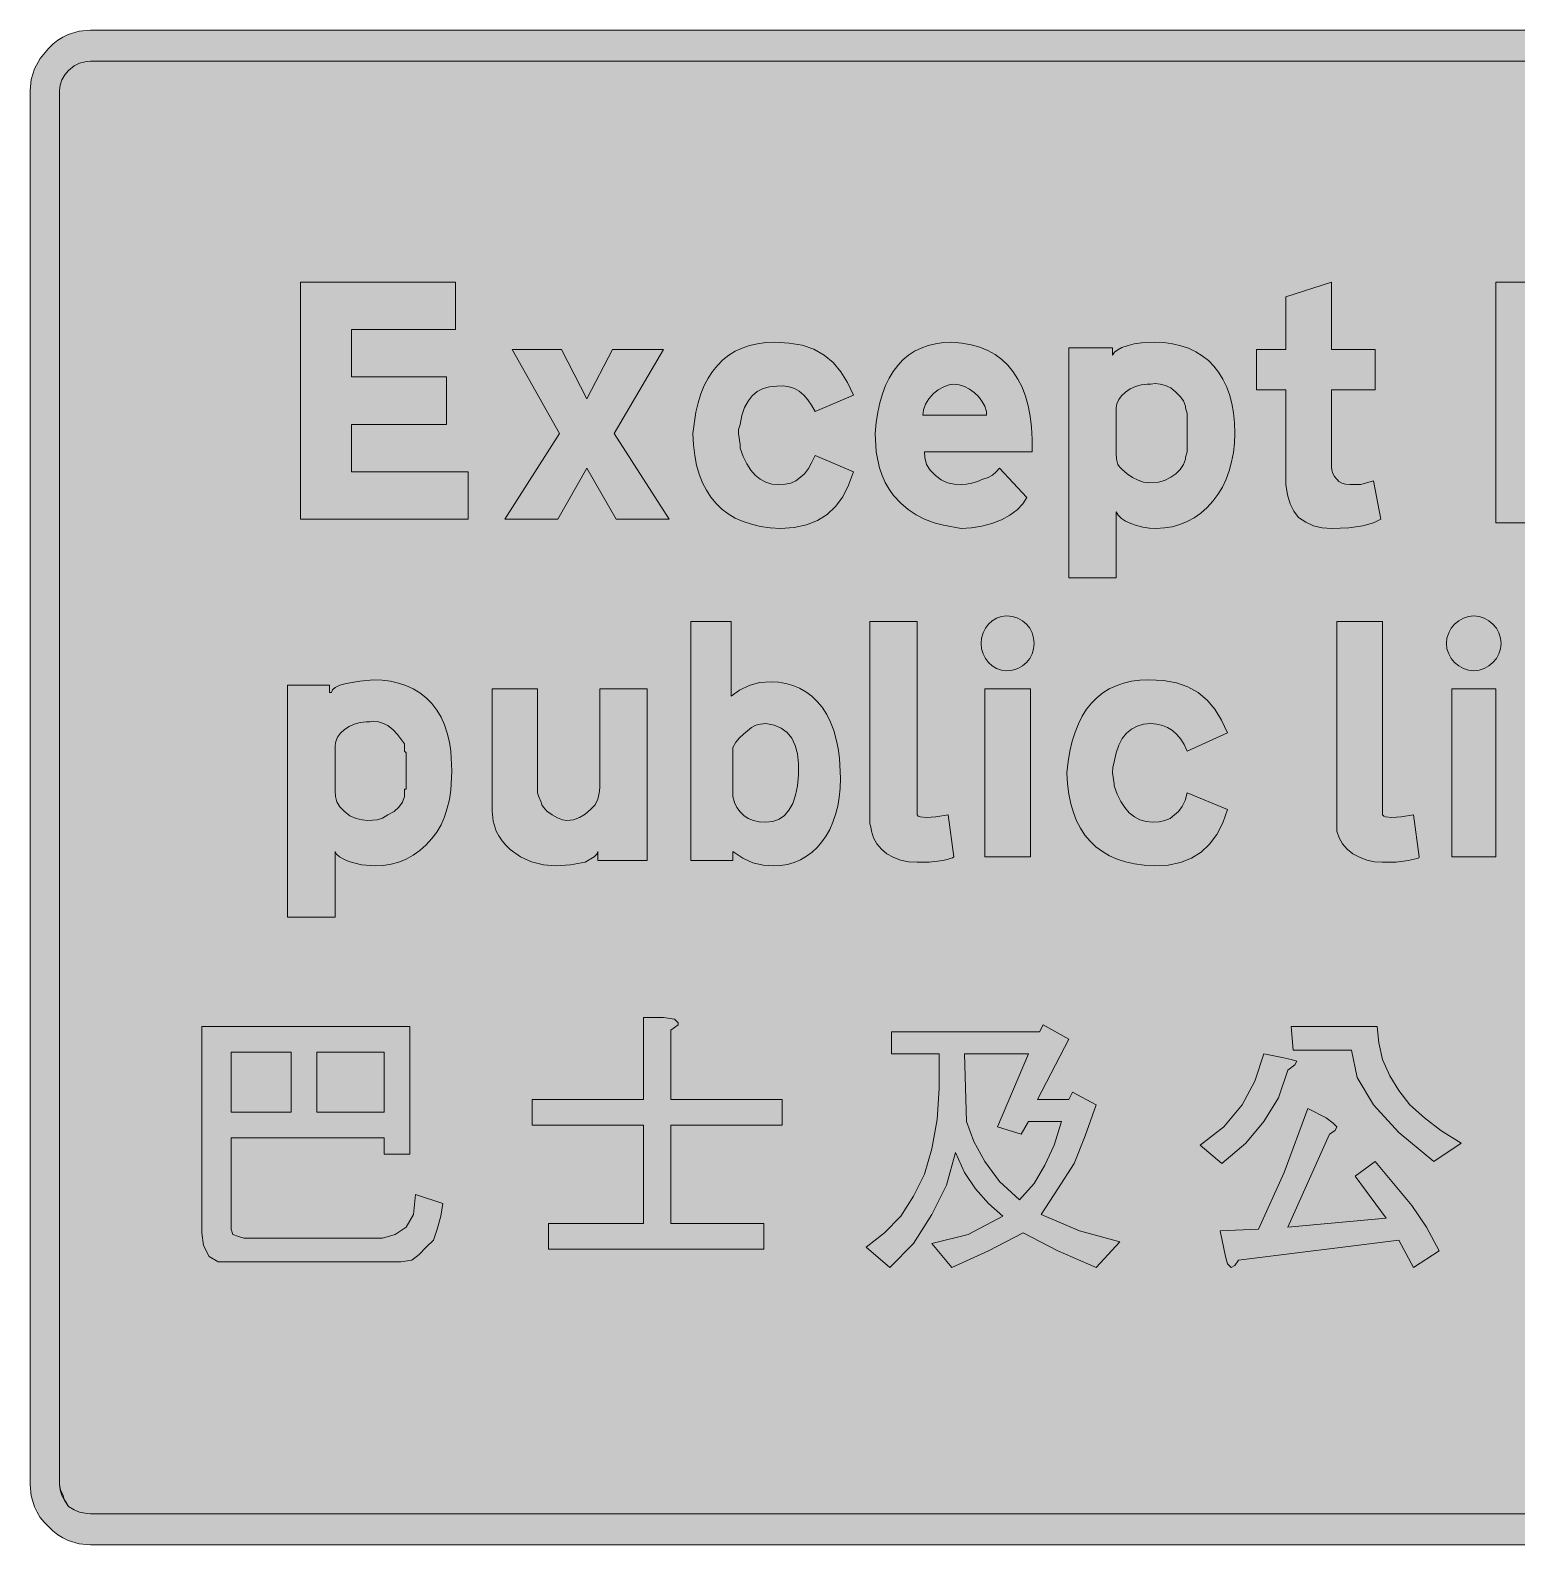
# Model space of a CAD drawing. Header units: metres. Extents: x 16 to 552, y 12 to 261.
# Drawn here: x 16.4 to 260.7, y 12.4 to 261.4 of the extents above; entities that cross this region are included whole.
import ezdxf

# ---------------------------------------------------------------- set-up
doc = ezdxf.new("R2010")
doc.units = ezdxf.units.M
doc.layers.add('FILL_BLACK_000000', color=7, linetype='Continuous', true_color=0x000000)
doc.layers.add('FILL_WHITE_FFFFFF', color=7, linetype='Continuous', true_color=0xffffff)

msp = doc.modelspace()

# ---------------------------------------------------------------- hatches: boundary and pattern name
at = {"layer": 'FILL_BLACK_000000', "true_color": 0x000000}
h = msp.add_hatch(color=7, dxfattribs=at)
h.dxf.hatch_style = 1
h.paths.add_polyline_path([(544.39, 261.19), (546.22, 260.65), (547.11, 260.23), (547.95, 259.71), (548.74, 259.09), (549.45, 258.36), (550.8, 256.73), (551.74, 255.02), (552.28, 253.26), (552.45, 251.46), (552.45, 22.26), (552.37, 20.46), (552.2, 19.56), (551.85, 18.66), (550.87, 16.9), (550.25, 16.09), (549.45, 15.36), (548.72, 14.56), (547.91, 13.93), (546.15, 12.96), (544.35, 12.55), (542.55, 12.36), (26.25, 12.36), (24.41, 12.53), (22.57, 13.07), (21.69, 13.49), (20.85, 14.01), (20.06, 14.63), (19.35, 15.36), (18.62, 16.07), (18, 16.86), (17.48, 17.7), (17.06, 18.58), (16.52, 20.42), (16.35, 22.26), (16.35, 251.46), (16.52, 253.26), (17.06, 255.02), (18, 256.73), (19.35, 258.36), (20.06, 259.09), (20.85, 259.71), (21.69, 260.23), (22.57, 260.65), (24.41, 261.19), (26.25, 261.36), (542.55, 261.36), (544.39, 261.19)])
h.paths.add_polyline_path([(24.45, 255.96), (23.55, 255.5), (22.65, 254.76), (22.04, 254.03), (21.56, 253.22), (21.26, 252.36), (21.15, 251.46), (21.15, 22.26), (21.34, 21.36), (21.75, 20.46), (21.85, 20.01), (22.09, 19.56), (22.65, 18.66), (23.55, 18.09), (24.45, 17.72), (25.35, 17.52), (26.25, 17.46), (542.55, 17.46), (543.45, 17.5), (544.35, 17.76), (546.15, 18.66), (546.76, 19.56), (547.24, 20.46), (547.54, 21.36), (547.65, 22.26), (547.65, 251.46), (547.54, 252.36), (547.24, 253.22), (546.76, 254.03), (546.15, 254.76), (545.25, 255.5), (544.35, 255.96), (543.45, 256.19), (542.55, 256.26), (26.25, 256.26), (25.35, 256.19), (24.45, 255.96)], flags=16)
h = msp.add_hatch(color=7, dxfattribs=at)
h.dxf.hatch_style = 1
h.paths.add_polyline_path([(69.15, 188.76), (88.35, 188.76), (88.35, 180.96), (60.75, 180.96), (60.75, 219.96), (86.25, 219.96), (86.25, 212.16), (69.15, 212.16), (69.15, 204.36), (84.75, 204.36), (84.75, 196.56), (69.15, 196.56), (69.15, 188.76)])
h = msp.add_hatch(color=7, dxfattribs=at)
h.dxf.hatch_style = 1
h.paths.add_polyline_path([(237.45, 208.86), (237.45, 202.26), (230.25, 202.26), (230.25, 189.66), (230.31, 189.04), (230.48, 188.5), (230.76, 188.01), (231.15, 187.56), (231.48, 187.17), (231.97, 186.88), (232.58, 186.72), (233.25, 186.66), (235.05, 186.66), (237.15, 187.26), (238.35, 180.96), (237.17, 180.35), (235.42, 179.87), (233.12, 179.57), (230.25, 179.46), (228.73, 179.57), (227.32, 179.91), (226.03, 180.47), (224.85, 181.26), (224.06, 182.27), (223.46, 183.51), (223.04, 184.97), (222.75, 186.66), (222.75, 202.26), (217.95, 202.26), (217.95, 208.86), (222.75, 208.86), (222.75, 217.56), (230.25, 219.96), (230.25, 208.86), (237.45, 208.86)])
h = msp.add_hatch(color=7, dxfattribs=at)
h.dxf.hatch_style = 1
h.paths.add_polyline_path([(267.49, 179.98), (265.78, 180.73), (264.95, 181.24), (264.15, 181.86), (264.15, 180.36), (257.25, 180.36), (257.25, 219.96), (263.85, 219.96), (263.85, 207.36), (264.54, 207.98), (265.26, 208.49), (266.81, 209.23), (268.53, 209.64), (270.45, 209.76), (271.67, 209.69), (272.86, 209.48), (274, 209.14), (275.1, 208.67), (276.14, 208.08), (277.12, 207.36), (278.02, 206.52), (278.85, 205.56), (279.58, 204.39), (280.2, 203.14), (280.72, 201.81), (281.14, 200.38), (281.45, 198.88), (281.68, 197.29), (281.85, 193.86), (281.68, 191), (281.45, 189.63), (281.14, 188.31), (280.72, 187.05), (280.2, 185.84), (279.58, 184.71), (278.85, 183.66), (278.03, 182.7), (277.17, 181.86), (276.25, 181.14), (275.29, 180.55), (274.28, 180.08), (273.24, 179.74), (272.16, 179.53), (271.05, 179.46), (269.25, 179.58), (267.49, 179.98)])
h.paths.add_polyline_path([(271.79, 187.16), (272.72, 187.78), (273.52, 188.65), (274.18, 189.75), (274.7, 191.09), (275.05, 192.66), (275.25, 194.46), (275.17, 196.27), (274.91, 197.88), (274.47, 199.28), (273.86, 200.46), (273.07, 201.42), (272.09, 202.14), (270.91, 202.62), (269.55, 202.86), (268.7, 202.8), (267.94, 202.63), (267.23, 202.35), (266.55, 201.96), (265.24, 200.57), (264.65, 199.81), (264.15, 198.96), (264.15, 190.86), (264.53, 189.9), (264.99, 189.06), (265.54, 188.34), (266.17, 187.75), (266.89, 187.28), (267.69, 186.94), (268.58, 186.73), (269.55, 186.66), (270.73, 186.79), (271.79, 187.16)], flags=16)
h = msp.add_hatch(color=7, dxfattribs=at)
h.dxf.hatch_style = 1
h.paths.add_polyline_path([(141.11, 209.94), (143.25, 209.57), (145.16, 208.92), (146.85, 207.96), (148.32, 206.72), (149.59, 205.22), (150.69, 203.45), (151.65, 201.36), (145.35, 198.66), (144.77, 199.71), (144.15, 200.62), (143.49, 201.39), (142.76, 202), (141.97, 202.45), (141.09, 202.75), (140.12, 202.89), (139.05, 202.86), (137.87, 202.76), (136.8, 202.47), (135.86, 201.97), (135.04, 201.28), (134.34, 200.4), (133.78, 199.32), (133.34, 198.04), (133.05, 196.56), (132.79, 195.7), (132.75, 195.06), (133.05, 193.26), (133.05, 192.66), (133.54, 191.28), (134.12, 190.08), (134.78, 189.05), (135.52, 188.2), (136.35, 187.53), (137.27, 187.05), (138.27, 186.76), (139.35, 186.66), (140.42, 186.72), (141.37, 186.92), (142.22, 187.29), (142.95, 187.86), (143.62, 188.46), (144.26, 189.32), (144.85, 190.35), (145.35, 191.46), (151.65, 188.76), (150.88, 186.55), (149.9, 184.65), (148.72, 183.05), (147.34, 181.75), (145.74, 180.74), (143.93, 180.03), (141.9, 179.6), (139.65, 179.46), (137.96, 179.57), (136.37, 179.8), (134.89, 180.14), (133.52, 180.59), (132.25, 181.16), (131.09, 181.84), (130.03, 182.64), (129.08, 183.55), (128.23, 184.58), (127.49, 185.72), (126.85, 186.98), (126.32, 188.36), (125.89, 189.86), (125.57, 191.47), (125.36, 193.21), (125.25, 195.06), (125.76, 198.55), (126.14, 200.12), (126.6, 201.58), (127.15, 202.93), (127.78, 204.16), (128.5, 205.27), (129.3, 206.27), (130.19, 207.16), (131.16, 207.92), (132.21, 208.58), (133.35, 209.11), (134.57, 209.52), (135.88, 209.82), (137.27, 210), (138.75, 210.06), (141.11, 209.94)])
h = msp.add_hatch(color=7, dxfattribs=at)
h.dxf.hatch_style = 1
h.paths.add_polyline_path([(163.39, 191.12), (163.65, 189.96), (164.29, 189.06), (165.15, 188.16), (166.1, 187.42), (167.14, 186.96), (168.23, 186.73), (169.35, 186.66), (170.25, 186.72), (171.15, 186.88), (172.05, 187.17), (172.95, 187.56), (173.79, 187.84), (174.52, 188.23), (175.14, 188.74), (175.65, 189.36), (180.15, 184.56), (179.53, 183.48), (178.59, 182.5), (177.39, 181.63), (175.99, 180.88), (174.43, 180.28), (172.77, 179.83), (171.06, 179.56), (169.35, 179.46), (166.46, 179.98), (164.92, 180.39), (163.35, 180.96), (162, 181.7), (160.69, 182.57), (159.43, 183.62), (158.25, 184.86), (157.52, 185.9), (156.9, 187), (156.38, 188.17), (155.96, 189.4), (155.65, 190.7), (155.42, 192.07), (155.25, 195.06), (155.41, 196.86), (155.66, 198.55), (155.99, 200.12), (156.42, 201.58), (156.93, 202.93), (157.52, 204.16), (158.2, 205.27), (158.96, 206.27), (159.8, 207.16), (160.73, 207.92), (161.73, 208.58), (162.8, 209.11), (163.95, 209.52), (165.18, 209.82), (166.48, 210), (167.85, 210.06), (169.48, 209.93), (171.01, 209.67), (172.44, 209.26), (173.75, 208.72), (174.96, 208.05), (176.06, 207.24), (177.05, 206.3), (177.94, 205.22), (178.71, 204.02), (179.38, 202.69), (179.93, 201.23), (180.38, 199.64), (180.71, 197.93), (180.94, 196.09), (181.05, 194.14), (181.05, 192.06), (163.35, 192.06), (163.39, 191.12)])
h.paths.add_polyline_path([(173.55, 198.66), (173.24, 199.54), (172.79, 200.38), (172.21, 201.14), (171.52, 201.81), (170.76, 202.37), (169.92, 202.79), (169.05, 203.07), (168.15, 203.16), (167.38, 203.05), (166.5, 202.75), (165.62, 202.27), (164.85, 201.66), (164.06, 200.76), (163.5, 199.86), (163.16, 198.96), (163.05, 198.06), (173.55, 198.06), (173.55, 198.66)], flags=16)
h = msp.add_hatch(color=7, dxfattribs=at)
h.dxf.hatch_style = 1
h.paths.add_polyline_path([(214.12, 191.93), (213.84, 190.41), (213.45, 188.95), (212.94, 187.55), (212.32, 186.24), (211.59, 185.04), (210.75, 183.96), (209.81, 182.91), (208.79, 181.99), (207.7, 181.22), (206.55, 180.58), (205.34, 180.09), (204.08, 179.74), (202.78, 179.53), (201.45, 179.46), (200.33, 179.51), (199.24, 179.67), (198.2, 179.92), (197.25, 180.25), (196.41, 180.65), (195.71, 181.11), (195.18, 181.61), (194.85, 182.16), (194.85, 171.36), (187.05, 171.36), (187.05, 209.16), (194.25, 209.16), (194.25, 207.96), (194.58, 208.41), (195.11, 208.82), (195.81, 209.18), (196.65, 209.46), (197.82, 209.81), (199.01, 209.98), (201.15, 210.06), (202.68, 210), (204.13, 209.81), (205.49, 209.5), (206.76, 209.07), (207.93, 208.51), (209.02, 207.85), (210.01, 207.06), (210.9, 206.16), (211.69, 205.15), (212.39, 204.02), (212.98, 202.79), (213.47, 201.45), (213.85, 200.01), (214.13, 198.46), (214.29, 196.81), (214.35, 195.06), (214.29, 193.49), (214.12, 191.93)])
h.paths.add_polyline_path([(202.78, 187.34), (203.85, 187.86), (204.69, 188.41), (205.39, 189.13), (205.92, 189.97), (206.25, 190.86), (206.25, 191.16), (206.55, 192.06), (206.55, 198.06), (206.55, 198.36), (206.25, 199.26), (206.25, 199.56), (205.92, 200.41), (205.39, 201.17), (204.69, 201.88), (203.85, 202.56), (202.95, 202.95), (202.09, 203.2), (201.28, 203.28), (200.55, 203.16), (200.25, 203.16), (199.95, 203.16), (198.96, 203.07), (198.01, 202.8), (197.15, 202.4), (196.39, 201.88), (195.75, 201.28), (195.27, 200.63), (194.96, 199.94), (194.85, 199.26), (194.85, 191.76), (194.89, 190.86), (195.15, 189.96), (195.43, 189.56), (195.79, 189.21), (196.65, 188.46), (197.55, 187.85), (198.45, 187.37), (199.35, 187.07), (200.25, 186.96), (201.82, 187.07), (202.78, 187.34)], flags=16)
h = msp.add_hatch(color=7, dxfattribs=at)
h.dxf.hatch_style = 1
h.paths.add_polyline_path([(120.45, 208.86), (112.35, 195.06), (121.35, 180.96), (112.65, 180.96), (107.85, 189.36), (103.05, 180.96), (94.35, 180.96), (103.35, 195.06), (95.55, 208.86), (103.65, 208.86), (107.85, 200.76), (112.05, 208.86), (120.45, 208.86)])
h = msp.add_hatch(color=7, dxfattribs=at)
h.dxf.hatch_style = 1
h.paths.add_polyline_path([(181.27, 159.68), (181.03, 158.84), (180.64, 158.08), (180.11, 157.41), (179.46, 156.85), (178.69, 156.43), (177.82, 156.15), (176.85, 156.06), (175.98, 156.15), (175.18, 156.43), (174.47, 156.85), (173.85, 157.41), (173.35, 158.08), (172.97, 158.84), (172.73, 159.68), (172.65, 160.56), (172.73, 161.44), (172.97, 162.28), (173.35, 163.04), (173.85, 163.71), (174.47, 164.27), (175.18, 164.69), (175.98, 164.97), (176.85, 165.06), (177.82, 164.97), (178.69, 164.69), (179.46, 164.27), (180.11, 163.71), (180.64, 163.04), (181.03, 162.28), (181.27, 161.44), (181.35, 160.56), (181.27, 159.68)])
h = msp.add_hatch(color=7, dxfattribs=at)
h.dxf.hatch_style = 1
h.paths.add_polyline_path([(258.06, 159.68), (257.78, 158.84), (257.36, 158.08), (256.8, 157.41), (256.13, 156.85), (255.37, 156.43), (254.53, 156.15), (253.65, 156.06), (252.77, 156.15), (251.93, 156.43), (251.17, 156.85), (250.5, 157.41), (249.94, 158.08), (249.52, 158.84), (249.24, 159.68), (249.15, 160.56), (249.24, 161.44), (249.52, 162.28), (249.94, 163.04), (250.5, 163.71), (251.17, 164.27), (251.93, 164.69), (252.77, 164.97), (253.65, 165.06), (254.53, 164.97), (255.37, 164.69), (256.13, 164.27), (256.8, 163.71), (257.36, 163.04), (257.78, 162.28), (258.06, 161.44), (258.15, 160.56), (258.06, 159.68)])
h = msp.add_hatch(color=7, dxfattribs=at)
h.dxf.hatch_style = 1
h.paths.add_polyline_path([(135.15, 124.48), (133.47, 125.23), (131.85, 126.36), (131.85, 124.86), (124.95, 124.86), (124.95, 164.16), (131.55, 164.16), (131.55, 151.86), (132.96, 152.87), (134.51, 153.62), (136.23, 154.1), (138.15, 154.26), (139.37, 154.19), (140.56, 153.98), (141.7, 153.64), (142.8, 153.17), (143.84, 152.58), (144.82, 151.86), (145.72, 151.02), (146.55, 150.06), (147.28, 148.88), (147.9, 147.6), (148.42, 146.23), (148.84, 144.77), (149.15, 143.25), (149.38, 141.66), (149.55, 138.36), (149.5, 136.76), (149.34, 135.24), (149.09, 133.8), (148.74, 132.44), (148.3, 131.17), (147.78, 129.98), (147.17, 128.89), (146.47, 127.9), (145.71, 127.01), (144.86, 126.22), (143.95, 125.55), (142.97, 124.99), (141.93, 124.54), (140.82, 124.22), (139.66, 124.03), (138.45, 123.96), (136.83, 124.08), (135.15, 124.48)])
h.paths.add_polyline_path([(139.44, 131.66), (140.33, 132.28), (141.07, 133.15), (141.68, 134.25), (142.14, 135.59), (142.47, 137.16), (142.65, 138.96), (142.66, 140.77), (142.48, 142.38), (142.1, 143.78), (141.52, 144.96), (140.75, 145.92), (139.78, 146.64), (138.61, 147.12), (137.25, 147.36), (136.4, 147.3), (135.64, 147.1), (134.93, 146.73), (134.25, 146.16), (133.58, 145.65), (132.94, 145.03), (132.35, 144.3), (131.85, 143.46), (131.85, 135.36), (132.13, 134.4), (132.52, 133.56), (133.03, 132.84), (133.65, 132.25), (134.38, 131.78), (135.22, 131.44), (136.18, 131.23), (137.25, 131.16), (138.42, 131.29), (139.44, 131.66)], flags=16)
h = msp.add_hatch(color=7, dxfattribs=at)
h.dxf.hatch_style = 1
h.paths.add_polyline_path([(162.15, 133.86), (162.15, 133.56), (162.15, 132.66), (162.15, 132.36), (162.33, 132.16), (162.65, 132.02), (163.69, 131.91), (165.23, 132.02), (167.25, 132.36), (168.15, 125.46), (167.96, 125.31), (167.55, 125.16), (167.06, 125.01), (166.35, 124.86), (164.14, 124.6), (162.15, 124.56), (160.73, 124.66), (159.42, 124.93), (158.22, 125.38), (157.16, 125.98), (156.26, 126.73), (155.53, 127.6), (154.98, 128.58), (154.65, 129.66), (154.5, 130.37), (154.35, 130.86), (154.35, 131.46), (154.35, 164.16), (162.15, 164.16), (162.15, 133.86)])
h = msp.add_hatch(color=7, dxfattribs=at)
h.dxf.hatch_style = 1
h.paths.add_polyline_path([(238.65, 133.86), (238.65, 133.56), (238.65, 132.66), (238.65, 132.36), (238.83, 132.16), (239.15, 132.02), (240.19, 131.91), (241.73, 132.02), (243.75, 132.36), (244.65, 125.46), (244.61, 125.31), (244.35, 125.16), (242.85, 124.86), (240.86, 124.6), (238.65, 124.56), (237.32, 124.66), (236.04, 124.93), (234.85, 125.38), (233.77, 125.98), (232.84, 126.73), (232.07, 127.6), (231.5, 128.58), (231.15, 129.66), (231.15, 130.86), (231.15, 131.46), (231.15, 164.16), (238.65, 164.16), (238.65, 133.86)])
h = msp.add_hatch(color=7, dxfattribs=at)
h.dxf.hatch_style = 1
h.paths.add_polyline_path([(85.24, 134.91), (84.9, 133.45), (84.45, 132.05), (83.88, 130.74), (83.18, 129.54), (82.35, 128.46), (81.41, 127.41), (80.39, 126.49), (79.3, 125.72), (78.15, 125.08), (76.94, 124.59), (75.68, 124.24), (74.38, 124.03), (73.05, 123.96), (70.8, 124.17), (68.74, 124.71), (67.88, 125.07), (67.19, 125.48), (66.7, 125.91), (66.45, 126.36), (66.45, 115.56), (58.65, 115.56), (58.65, 153.66), (65.55, 153.66), (65.55, 152.46), (65.85, 152.46), (66.01, 152.91), (66.49, 153.32), (67.24, 153.68), (68.25, 153.96), (70.5, 154.37), (72.75, 154.56), (74.18, 154.5), (75.56, 154.33), (76.87, 154.04), (78.11, 153.62), (79.29, 153.08), (80.39, 152.41), (81.41, 151.6), (82.35, 150.66), (83.18, 149.59), (83.88, 148.42), (84.45, 147.15), (84.9, 145.78), (85.24, 144.34), (85.47, 142.81), (85.65, 139.56), (85.47, 136.43), (85.24, 134.91)])
h.paths.add_polyline_path([(74.25, 131.84), (75.15, 132.36), (76.16, 132.91), (76.95, 133.63), (77.51, 134.47), (77.85, 135.36), (77.85, 135.66), (77.85, 136.56), (78.15, 136.56), (78.15, 142.56), (77.85, 142.86), (77.85, 143.76), (77.85, 144.06), (76.72, 145.56), (75.99, 146.34), (75.15, 147.06), (74.26, 147.45), (73.42, 147.7), (72.7, 147.78), (72.15, 147.66), (71.85, 147.66), (71.55, 147.66), (70.56, 147.57), (69.61, 147.3), (68.75, 146.9), (67.99, 146.38), (67.35, 145.78), (66.87, 145.13), (66.56, 144.44), (66.45, 143.76), (66.45, 136.26), (66.52, 135.36), (66.75, 134.5), (67.21, 133.69), (67.95, 132.96), (68.9, 132.22), (69.9, 131.76), (70.9, 131.53), (71.85, 131.46), (73.39, 131.57), (74.25, 131.84)], flags=16)
h = msp.add_hatch(color=7, dxfattribs=at)
h.dxf.hatch_style = 1
h.paths.add_polyline_path([(202.61, 154.44), (204.75, 154.07), (206.66, 153.42), (208.35, 152.46), (209.82, 151.22), (211.09, 149.72), (212.19, 147.95), (213.15, 145.86), (206.55, 142.86), (206.06, 143.91), (205.49, 144.83), (204.84, 145.6), (204.11, 146.23), (203.32, 146.73), (202.46, 147.08), (201.53, 147.29), (200.55, 147.36), (199.37, 147.26), (198.3, 146.97), (197.36, 146.47), (196.54, 145.78), (195.84, 144.9), (195.28, 143.82), (194.84, 142.54), (194.55, 141.06), (194.29, 140.16), (194.25, 139.26), (194.55, 137.46), (194.55, 137.16), (195.04, 135.78), (195.62, 134.58), (196.28, 133.55), (197.02, 132.7), (197.85, 132.03), (198.77, 131.55), (199.77, 131.26), (200.85, 131.16), (201.92, 131.22), (202.87, 131.42), (203.72, 131.79), (204.45, 132.36), (205.12, 132.92), (205.72, 133.71), (206.22, 134.72), (206.55, 135.96), (213.15, 133.26), (212.38, 131.05), (211.4, 129.15), (210.22, 127.55), (208.84, 126.25), (207.24, 125.24), (205.43, 124.53), (203.4, 124.1), (201.15, 123.96), (199.46, 124.07), (197.87, 124.3), (196.39, 124.63), (195.02, 125.08), (193.75, 125.65), (192.59, 126.32), (191.53, 127.11), (190.57, 128.01), (189.73, 129.02), (188.99, 130.15), (188.35, 131.38), (187.82, 132.73), (187.39, 134.2), (187.07, 135.77), (186.86, 137.46), (186.75, 139.26), (186.96, 141.11), (187.26, 142.85), (187.64, 144.46), (188.1, 145.95), (188.65, 147.33), (189.28, 148.58), (190, 149.72), (190.8, 150.73), (191.69, 151.63), (192.66, 152.41), (193.71, 153.07), (194.85, 153.6), (196.07, 154.02), (197.38, 154.32), (198.77, 154.5), (200.25, 154.56), (202.61, 154.44)])
h = msp.add_hatch(color=7, dxfattribs=at)
h.dxf.hatch_style = 1
h.paths.add_polyline_path([(117.75, 153.06), (117.75, 124.86), (109.65, 124.86), (109.65, 126.36), (109.49, 125.91), (109.05, 125.46), (107.55, 124.56), (105.15, 124.15), (102.75, 123.96), (100.73, 124.13), (98.77, 124.63), (96.93, 125.48), (95.25, 126.66), (94.52, 127.36), (93.9, 128.11), (93.38, 128.89), (92.96, 129.7), (92.42, 131.34), (92.25, 132.96), (92.25, 153.06), (99.75, 153.06), (99.75, 135.96), (99.94, 135.32), (100.35, 134.46), (100.45, 134.01), (100.69, 133.6), (101.25, 132.96), (102.15, 132.35), (103.01, 131.87), (103.82, 131.57), (104.55, 131.46), (105.62, 131.57), (106.61, 131.91), (107.55, 132.47), (108.45, 133.26), (109.19, 134.03), (109.65, 134.95), (109.88, 135.92), (109.95, 136.86), (109.95, 153.06), (117.75, 153.06)])
h = msp.add_hatch(color=7, dxfattribs=at)
h.dxf.hatch_style = 1
h.paths.add_polyline_path([(173.25, 125.46), (173.25, 153.06), (180.75, 153.06), (180.75, 125.46), (173.25, 125.46)])
h = msp.add_hatch(color=7, dxfattribs=at)
h.dxf.hatch_style = 1
h.paths.add_polyline_path([(250.05, 125.46), (250.05, 153.06), (257.25, 153.06), (257.25, 125.46), (250.05, 125.46)])
h = msp.add_hatch(color=7, dxfattribs=at)
h.dxf.hatch_style = 1
h.paths.add_polyline_path([(74.55, 76.56), (74.55, 79.26), (49.35, 79.26), (49.35, 65.16), (49.35, 64.26), (49.65, 63.36), (50.55, 63.06), (51.45, 62.76), (74.25, 62.76), (76.35, 63.36), (78.15, 64.56), (79.35, 66.66), (79.65, 69.96), (84.15, 68.46), (83.85, 66.36), (83.25, 64.26), (82.65, 62.46), (81.45, 61.26), (80.25, 60.06), (79.05, 59.16), (77.25, 58.86), (75.15, 58.86), (49.65, 58.86), (47.25, 58.86), (45.75, 59.76), (44.85, 61.56), (44.55, 63.66), (44.55, 97.56), (78.75, 97.56), (78.75, 76.56), (74.55, 76.56)])
h.paths.add_polyline_path([(49.35, 93.36), (49.35, 83.46), (59.25, 83.46), (59.25, 93.36), (49.35, 93.36)], flags=16)
h.paths.add_polyline_path([(74.55, 93.36), (63.45, 93.36), (63.45, 83.46), (74.55, 83.46), (74.55, 93.36)], flags=16)
h = msp.add_hatch(color=7, dxfattribs=at)
h.dxf.hatch_style = 1
h.paths.add_polyline_path([(122.25, 98.76), (122.85, 98.16), (122.85, 97.86), (121.65, 96.96), (121.65, 85.56), (139.95, 85.56), (139.95, 81.36), (121.65, 81.36), (121.65, 65.16), (136.95, 65.16), (136.95, 60.96), (101.55, 60.96), (101.55, 65.16), (117.15, 65.16), (117.15, 81.36), (98.85, 81.36), (98.85, 85.56), (117.15, 85.56), (117.15, 99.06), (120.45, 99.06), (122.25, 98.76)])
h = msp.add_hatch(color=7, dxfattribs=at)
h.dxf.hatch_style = 1
h.paths.add_polyline_path([(182.85, 97.86), (187.05, 95.46), (181.95, 85.56), (187.05, 85.56), (187.65, 86.76), (191.55, 84.66), (189.75, 79.56), (187.95, 75.06), (185.25, 70.86), (182.55, 66.66), (188.85, 63.96), (195.45, 62.16), (191.55, 57.96), (185.25, 60.66), (179.55, 63.66), (173.85, 60.66), (167.85, 57.96), (164.55, 61.86), (170.55, 63.36), (176.25, 66.36), (173.85, 68.46), (171.75, 70.86), (169.95, 73.56), (168.45, 76.86), (166.95, 71.46), (164.55, 66.66), (161.55, 61.86), (157.65, 57.96), (153.75, 61.26), (156.75, 63.66), (159.45, 66.36), (161.55, 69.66), (163.35, 73.26), (164.55, 77.46), (165.45, 82.26), (165.75, 87.36), (165.75, 93.06), (157.95, 93.06), (157.95, 96.66), (182.25, 96.66), (182.85, 97.86)])
h.paths.add_polyline_path([(171.45, 78.66), (173.25, 75.36), (175.65, 72.06), (178.95, 69.06), (181.35, 71.76), (183.15, 74.76), (184.65, 78.06), (185.85, 81.96), (180.45, 81.96), (179.25, 79.86), (175.35, 81.06), (180.45, 93.06), (169.95, 93.06), (170.25, 81.96), (171.45, 78.66)], flags=16)
h = msp.add_hatch(color=7, dxfattribs=at)
h.dxf.hatch_style = 1
h.paths.add_polyline_path([(237.75, 97.56), (238.05, 94.86), (238.65, 92.16), (239.85, 89.46), (241.35, 87.06), (243.15, 84.66), (245.55, 82.56), (248.25, 80.46), (251.55, 78.36), (247.05, 75.36), (241.35, 80.16), (237.15, 84.66), (234.45, 89.16), (233.55, 93.66), (223.95, 93.66), (223.65, 97.56), (237.75, 97.56)])
h = msp.add_hatch(color=7, dxfattribs=at)
h.dxf.hatch_style = 1
h.paths.add_polyline_path([(223.65, 92.16), (224.55, 91.86), (224.25, 91.26), (223.05, 90.36), (221.55, 85.86), (219.15, 81.96), (216.15, 78.36), (212.25, 75.06), (208.65, 78.06), (212.55, 81.06), (215.55, 84.66), (217.65, 88.56), (219.15, 93.06), (222.15, 92.46), (223.65, 92.16)])
h = msp.add_hatch(color=7, dxfattribs=at)
h.dxf.hatch_style = 1
h.paths.add_polyline_path([(230.55, 81.66), (231.15, 81.06), (230.85, 80.46), (229.95, 79.86), (223.05, 64.56), (239.25, 66.06), (234.15, 72.96), (237.45, 75.36), (240.45, 71.76), (243.45, 68.16), (245.85, 64.56), (247.95, 60.66), (243.75, 57.96), (241.35, 62.46), (214.95, 59.16), (214.35, 58.26), (213.75, 57.96), (213.15, 58.56), (212.85, 59.76), (211.95, 63.96), (218.25, 64.26), (222.45, 73.56), (226.35, 84.06), (229.35, 82.56), (230.55, 81.66)])
at = {"layer": 'FILL_WHITE_FFFFFF', "true_color": 0xffffff}
h = msp.add_hatch(color=7, dxfattribs=at)
h.dxf.hatch_style = 1
h.paths.add_polyline_path([(542.55, 256.26), (543.45, 256.19), (544.35, 255.96), (545.25, 255.5), (546.15, 254.76), (546.76, 254.03), (547.24, 253.22), (547.54, 252.36), (547.65, 251.46), (547.65, 22.26), (547.46, 21.36), (547.05, 20.46), (546.95, 20.01), (546.71, 19.56), (546.15, 18.66), (544.35, 17.76), (543.45, 17.5), (542.55, 17.46), (26.25, 17.46), (25.35, 17.52), (24.45, 17.72), (23.55, 18.09), (22.65, 18.66), (22.04, 19.56), (21.56, 20.46), (21.26, 21.36), (21.15, 22.26), (21.15, 251.46), (21.26, 252.36), (21.56, 253.22), (22.04, 254.03), (22.65, 254.76), (23.55, 255.5), (24.45, 255.96), (25.35, 256.19), (26.25, 256.26), (542.55, 256.26)])

# ---------------------------------------------------------------- linework, layer by layer
at = {"layer": 'FILL_BLACK_000000', "lineweight": 0, "true_color": 0x000000}
for points in [[(542.55, 12.36), (26.25, 12.36), (24.41, 12.53), (22.57, 13.07), (21.69, 13.49), (20.85, 14.01), (20.06, 14.63), (19.35, 15.36), (18.62, 16.07), (18, 16.86), (17.48, 17.7), (17.06, 18.58), (16.52, 20.42), (16.35, 22.26), (16.35, 251.46), (16.52, 253.26), (17.06, 255.02), (18, 256.73), (19.35, 258.36), (20.06, 259.09), (20.85, 259.71), (21.69, 260.23), (22.57, 260.65), (24.41, 261.19), (26.25, 261.36), (542.55, 261.36)], [(542.55, 256.26), (26.25, 256.26), (25.35, 256.19), (24.45, 255.96), (23.55, 255.5), (22.65, 254.76), (22.04, 254.03), (21.56, 253.22), (21.26, 252.36), (21.15, 251.46), (21.15, 22.26), (21.34, 21.36), (21.75, 20.46), (21.85, 20.01), (22.09, 19.56), (22.65, 18.66), (23.55, 18.09), (24.45, 17.72), (25.35, 17.52), (26.25, 17.46), (542.55, 17.46)], [(264.15, 180.36), (257.25, 180.36), (257.25, 219.96), (263.85, 219.96)]]:
    msp.add_lwpolyline(points, dxfattribs=at)
for points in [[(69.15, 188.76), (88.35, 188.76), (88.35, 180.96), (60.75, 180.96), (60.75, 219.96), (86.25, 219.96), (86.25, 212.16), (69.15, 212.16), (69.15, 204.36), (84.75, 204.36), (84.75, 196.56), (69.15, 196.56)], [(237.45, 208.86), (237.45, 202.26), (230.25, 202.26), (230.25, 189.66), (230.31, 189.04), (230.48, 188.5), (230.76, 188.01), (231.15, 187.56), (231.48, 187.17), (231.97, 186.88), (232.58, 186.72), (233.25, 186.66), (235.05, 186.66), (237.15, 187.26), (238.35, 180.96), (237.17, 180.35), (235.42, 179.87), (233.12, 179.57), (230.25, 179.46), (228.73, 179.57), (227.32, 179.91), (226.03, 180.47), (224.85, 181.26), (224.06, 182.27), (223.46, 183.51), (223.04, 184.97), (222.75, 186.66), (222.75, 202.26), (217.95, 202.26), (217.95, 208.86), (222.75, 208.86), (222.75, 217.56), (230.25, 219.96), (230.25, 208.86)], [(141.11, 209.94), (143.25, 209.57), (145.16, 208.92), (146.85, 207.96), (148.32, 206.72), (149.59, 205.22), (150.69, 203.45), (151.65, 201.36), (145.35, 198.66), (144.77, 199.71), (144.15, 200.62), (143.49, 201.39), (142.76, 202), (141.97, 202.45), (141.09, 202.75), (140.12, 202.89), (139.05, 202.86), (137.87, 202.76), (136.8, 202.47), (135.86, 201.97), (135.04, 201.28), (134.34, 200.4), (133.78, 199.32), (133.34, 198.04), (133.05, 196.56), (132.79, 195.7), (132.75, 195.06), (133.05, 193.26), (133.05, 192.66), (133.54, 191.28), (134.12, 190.08), (134.78, 189.05), (135.52, 188.2), (136.35, 187.53), (137.27, 187.05), (138.27, 186.76), (139.35, 186.66), (140.42, 186.72), (141.37, 186.92), (142.22, 187.29), (142.95, 187.86), (143.62, 188.46), (144.26, 189.32), (144.85, 190.35), (145.35, 191.46), (151.65, 188.76), (150.88, 186.55), (149.9, 184.65), (148.72, 183.05), (147.34, 181.75), (145.74, 180.74), (143.93, 180.03), (141.9, 179.6), (139.65, 179.46), (137.96, 179.57), (136.37, 179.8), (134.89, 180.14), (133.52, 180.59), (132.25, 181.16), (131.09, 181.84), (130.03, 182.64), (129.08, 183.55), (128.23, 184.58), (127.49, 185.72), (126.85, 186.98), (126.32, 188.36), (125.89, 189.86), (125.57, 191.47), (125.36, 193.21), (125.25, 195.06), (125.76, 198.55), (126.14, 200.12), (126.6, 201.58), (127.15, 202.93), (127.78, 204.16), (128.5, 205.27), (129.3, 206.27), (130.19, 207.16), (131.16, 207.92), (132.21, 208.58), (133.35, 209.11), (134.57, 209.52), (135.88, 209.82), (137.27, 210), (138.75, 210.06)], [(163.39, 191.12), (163.65, 189.96), (164.29, 189.06), (165.15, 188.16), (166.1, 187.42), (167.14, 186.96), (168.23, 186.73), (169.35, 186.66), (170.25, 186.72), (171.15, 186.88), (172.05, 187.17), (172.95, 187.56), (173.79, 187.84), (174.52, 188.23), (175.14, 188.74), (175.65, 189.36), (180.15, 184.56), (179.53, 183.48), (178.59, 182.5), (177.39, 181.63), (175.99, 180.88), (174.43, 180.28), (172.77, 179.83), (171.06, 179.56), (169.35, 179.46), (166.46, 179.98), (164.92, 180.39), (163.35, 180.96), (162, 181.7), (160.69, 182.57), (159.43, 183.62), (158.25, 184.86), (157.52, 185.9), (156.9, 187), (156.38, 188.17), (155.96, 189.4), (155.65, 190.7), (155.42, 192.07), (155.25, 195.06), (155.41, 196.86), (155.66, 198.55), (155.99, 200.12), (156.42, 201.58), (156.93, 202.93), (157.52, 204.16), (158.2, 205.27), (158.96, 206.27), (159.8, 207.16), (160.73, 207.92), (161.73, 208.58), (162.8, 209.11), (163.95, 209.52), (165.18, 209.82), (166.48, 210), (167.85, 210.06), (169.48, 209.93), (171.01, 209.67), (172.44, 209.26), (173.75, 208.72), (174.96, 208.05), (176.06, 207.24), (177.05, 206.3), (177.94, 205.22), (178.71, 204.02), (179.38, 202.69), (179.93, 201.23), (180.38, 199.64), (180.71, 197.93), (180.94, 196.09), (181.05, 194.14), (181.05, 192.06), (163.35, 192.06)], [(214.12, 191.93), (213.84, 190.41), (213.45, 188.95), (212.94, 187.55), (212.32, 186.24), (211.59, 185.04), (210.75, 183.96), (209.81, 182.91), (208.79, 181.99), (207.7, 181.22), (206.55, 180.58), (205.34, 180.09), (204.08, 179.74), (202.78, 179.53), (201.45, 179.46), (200.33, 179.51), (199.24, 179.67), (198.2, 179.92), (197.25, 180.25), (196.41, 180.65), (195.71, 181.11), (195.18, 181.61), (194.85, 182.16), (194.85, 171.36), (187.05, 171.36), (187.05, 209.16), (194.25, 209.16), (194.25, 207.96), (194.58, 208.41), (195.11, 208.82), (195.81, 209.18), (196.65, 209.46), (197.82, 209.81), (199.01, 209.98), (201.15, 210.06), (202.68, 210), (204.13, 209.81), (205.49, 209.5), (206.76, 209.07), (207.93, 208.51), (209.02, 207.85), (210.01, 207.06), (210.9, 206.16), (211.69, 205.15), (212.39, 204.02), (212.98, 202.79), (213.47, 201.45), (213.85, 200.01), (214.13, 198.46), (214.29, 196.81), (214.35, 195.06), (214.29, 193.49)], [(120.45, 208.86), (112.35, 195.06), (121.35, 180.96), (112.65, 180.96), (107.85, 189.36), (103.05, 180.96), (94.35, 180.96), (103.35, 195.06), (95.55, 208.86), (103.65, 208.86), (107.85, 200.76), (112.05, 208.86)], [(173.55, 198.66), (173.24, 199.54), (172.79, 200.38), (172.21, 201.14), (171.52, 201.81), (170.76, 202.37), (169.92, 202.79), (169.05, 203.07), (168.15, 203.16), (167.38, 203.05), (166.5, 202.75), (165.62, 202.27), (164.85, 201.66), (164.06, 200.76), (163.5, 199.86), (163.16, 198.96), (163.05, 198.06), (173.55, 198.06)], [(202.78, 187.34), (203.85, 187.86), (204.69, 188.41), (205.39, 189.13), (205.92, 189.97), (206.25, 190.86), (206.25, 191.16), (206.55, 192.06), (206.55, 198.06), (206.55, 198.36), (206.25, 199.26), (206.25, 199.56), (205.92, 200.41), (205.39, 201.17), (204.69, 201.88), (203.85, 202.56), (202.95, 202.95), (202.09, 203.2), (201.28, 203.28), (200.55, 203.16), (200.25, 203.16), (199.95, 203.16), (198.96, 203.07), (198.01, 202.8), (197.15, 202.4), (196.39, 201.88), (195.75, 201.28), (195.27, 200.63), (194.96, 199.94), (194.85, 199.26), (194.85, 191.76), (194.89, 190.86), (195.15, 189.96), (195.43, 189.56), (195.79, 189.21), (196.65, 188.46), (197.55, 187.85), (198.45, 187.37), (199.35, 187.07), (200.25, 186.96), (201.82, 187.07)], [(181.27, 159.68), (181.03, 158.84), (180.64, 158.08), (180.11, 157.41), (179.46, 156.85), (178.69, 156.43), (177.82, 156.15), (176.85, 156.06), (175.98, 156.15), (175.18, 156.43), (174.47, 156.85), (173.85, 157.41), (173.35, 158.08), (172.97, 158.84), (172.73, 159.68), (172.65, 160.56), (172.73, 161.44), (172.97, 162.28), (173.35, 163.04), (173.85, 163.71), (174.47, 164.27), (175.18, 164.69), (175.98, 164.97), (176.85, 165.06), (177.82, 164.97), (178.69, 164.69), (179.46, 164.27), (180.11, 163.71), (180.64, 163.04), (181.03, 162.28), (181.27, 161.44), (181.35, 160.56)], [(258.06, 159.68), (257.78, 158.84), (257.36, 158.08), (256.8, 157.41), (256.13, 156.85), (255.37, 156.43), (254.53, 156.15), (253.65, 156.06), (252.77, 156.15), (251.93, 156.43), (251.17, 156.85), (250.5, 157.41), (249.94, 158.08), (249.52, 158.84), (249.24, 159.68), (249.15, 160.56), (249.24, 161.44), (249.52, 162.28), (249.94, 163.04), (250.5, 163.71), (251.17, 164.27), (251.93, 164.69), (252.77, 164.97), (253.65, 165.06), (254.53, 164.97), (255.37, 164.69), (256.13, 164.27), (256.8, 163.71), (257.36, 163.04), (257.78, 162.28), (258.06, 161.44), (258.15, 160.56)], [(135.15, 124.48), (133.47, 125.23), (131.85, 126.36), (131.85, 124.86), (124.95, 124.86), (124.95, 164.16), (131.55, 164.16), (131.55, 151.86), (132.96, 152.87), (134.51, 153.62), (136.23, 154.1), (138.15, 154.26), (139.37, 154.19), (140.56, 153.98), (141.7, 153.64), (142.8, 153.17), (143.84, 152.58), (144.82, 151.86), (145.72, 151.02), (146.55, 150.06), (147.28, 148.88), (147.9, 147.6), (148.42, 146.23), (148.84, 144.77), (149.15, 143.25), (149.38, 141.66), (149.55, 138.36), (149.5, 136.76), (149.34, 135.24), (149.09, 133.8), (148.74, 132.44), (148.3, 131.17), (147.78, 129.98), (147.17, 128.89), (146.47, 127.9), (145.71, 127.01), (144.86, 126.22), (143.95, 125.55), (142.97, 124.99), (141.93, 124.54), (140.82, 124.22), (139.66, 124.03), (138.45, 123.96), (136.83, 124.08)], [(162.15, 133.86), (162.15, 133.56), (162.15, 132.66), (162.15, 132.36), (162.33, 132.16), (162.65, 132.02), (163.69, 131.91), (165.23, 132.02), (167.25, 132.36), (168.15, 125.46), (167.96, 125.31), (167.55, 125.16), (167.06, 125.01), (166.35, 124.86), (164.14, 124.6), (162.15, 124.56), (160.73, 124.66), (159.42, 124.93), (158.22, 125.38), (157.16, 125.98), (156.26, 126.73), (155.53, 127.6), (154.98, 128.58), (154.65, 129.66), (154.5, 130.37), (154.35, 130.86), (154.35, 131.46), (154.35, 164.16), (162.15, 164.16)], [(238.65, 133.86), (238.65, 133.56), (238.65, 132.66), (238.65, 132.36), (238.83, 132.16), (239.15, 132.02), (240.19, 131.91), (241.73, 132.02), (243.75, 132.36), (244.65, 125.46), (244.61, 125.31), (244.35, 125.16), (242.85, 124.86), (240.86, 124.6), (238.65, 124.56), (237.32, 124.66), (236.04, 124.93), (234.85, 125.38), (233.77, 125.98), (232.84, 126.73), (232.07, 127.6), (231.5, 128.58), (231.15, 129.66), (231.15, 130.86), (231.15, 131.46), (231.15, 164.16), (238.65, 164.16)], [(85.24, 134.91), (84.9, 133.45), (84.45, 132.05), (83.88, 130.74), (83.18, 129.54), (82.35, 128.46), (81.41, 127.41), (80.39, 126.49), (79.3, 125.72), (78.15, 125.08), (76.94, 124.59), (75.68, 124.24), (74.38, 124.03), (73.05, 123.96), (70.8, 124.17), (68.74, 124.71), (67.88, 125.07), (67.19, 125.48), (66.7, 125.91), (66.45, 126.36), (66.45, 115.56), (58.65, 115.56), (58.65, 153.66), (65.55, 153.66), (65.55, 152.46), (65.85, 152.46), (66.01, 152.91), (66.49, 153.32), (67.24, 153.68), (68.25, 153.96), (70.5, 154.37), (72.75, 154.56), (74.18, 154.5), (75.56, 154.33), (76.87, 154.04), (78.11, 153.62), (79.29, 153.08), (80.39, 152.41), (81.41, 151.6), (82.35, 150.66), (83.18, 149.59), (83.88, 148.42), (84.45, 147.15), (84.9, 145.78), (85.24, 144.34), (85.47, 142.81), (85.65, 139.56), (85.47, 136.43)], [(202.61, 154.44), (204.75, 154.07), (206.66, 153.42), (208.35, 152.46), (209.82, 151.22), (211.09, 149.72), (212.19, 147.95), (213.15, 145.86), (206.55, 142.86), (206.06, 143.91), (205.49, 144.83), (204.84, 145.6), (204.11, 146.23), (203.32, 146.73), (202.46, 147.08), (201.53, 147.29), (200.55, 147.36), (199.37, 147.26), (198.3, 146.97), (197.36, 146.47), (196.54, 145.78), (195.84, 144.9), (195.28, 143.82), (194.84, 142.54), (194.55, 141.06), (194.29, 140.16), (194.25, 139.26), (194.55, 137.46), (194.55, 137.16), (195.04, 135.78), (195.62, 134.58), (196.28, 133.55), (197.02, 132.7), (197.85, 132.03), (198.77, 131.55), (199.77, 131.26), (200.85, 131.16), (201.92, 131.22), (202.87, 131.42), (203.72, 131.79), (204.45, 132.36), (205.12, 132.92), (205.72, 133.71), (206.22, 134.72), (206.55, 135.96), (213.15, 133.26), (212.38, 131.05), (211.4, 129.15), (210.22, 127.55), (208.84, 126.25), (207.24, 125.24), (205.43, 124.53), (203.4, 124.1), (201.15, 123.96), (199.46, 124.07), (197.87, 124.3), (196.39, 124.63), (195.02, 125.08), (193.75, 125.65), (192.59, 126.32), (191.53, 127.11), (190.57, 128.01), (189.73, 129.02), (188.99, 130.15), (188.35, 131.38), (187.82, 132.73), (187.39, 134.2), (187.07, 135.77), (186.86, 137.46), (186.75, 139.26), (186.96, 141.11), (187.26, 142.85), (187.64, 144.46), (188.1, 145.95), (188.65, 147.33), (189.28, 148.58), (190, 149.72), (190.8, 150.73), (191.69, 151.63), (192.66, 152.41), (193.71, 153.07), (194.85, 153.6), (196.07, 154.02), (197.38, 154.32), (198.77, 154.5), (200.25, 154.56)], [(117.75, 153.06), (117.75, 124.86), (109.65, 124.86), (109.65, 126.36), (109.49, 125.91), (109.05, 125.46), (107.55, 124.56), (105.15, 124.15), (102.75, 123.96), (100.73, 124.13), (98.77, 124.63), (96.93, 125.48), (95.25, 126.66), (94.52, 127.36), (93.9, 128.11), (93.38, 128.89), (92.96, 129.7), (92.42, 131.34), (92.25, 132.96), (92.25, 153.06), (99.75, 153.06), (99.75, 135.96), (99.94, 135.32), (100.35, 134.46), (100.45, 134.01), (100.69, 133.6), (101.25, 132.96), (102.15, 132.35), (103.01, 131.87), (103.82, 131.57), (104.55, 131.46), (105.62, 131.57), (106.61, 131.91), (107.55, 132.47), (108.45, 133.26), (109.19, 134.03), (109.65, 134.95), (109.88, 135.92), (109.95, 136.86), (109.95, 153.06)], [(173.25, 125.46), (173.25, 153.06), (180.75, 153.06), (180.75, 125.46)], [(250.05, 125.46), (250.05, 153.06), (257.25, 153.06), (257.25, 125.46)], [(74.25, 131.84), (75.15, 132.36), (76.16, 132.91), (76.95, 133.63), (77.51, 134.47), (77.85, 135.36), (77.85, 135.66), (77.85, 136.56), (78.15, 136.56), (78.15, 142.56), (77.85, 142.86), (77.85, 143.76), (77.85, 144.06), (76.72, 145.56), (75.99, 146.34), (75.15, 147.06), (74.26, 147.45), (73.42, 147.7), (72.7, 147.78), (72.15, 147.66), (71.85, 147.66), (71.55, 147.66), (70.56, 147.57), (69.61, 147.3), (68.75, 146.9), (67.99, 146.38), (67.35, 145.78), (66.87, 145.13), (66.56, 144.44), (66.45, 143.76), (66.45, 136.26), (66.52, 135.36), (66.75, 134.5), (67.21, 133.69), (67.95, 132.96), (68.9, 132.22), (69.9, 131.76), (70.9, 131.53), (71.85, 131.46), (73.39, 131.57)], [(139.44, 131.66), (140.33, 132.28), (141.07, 133.15), (141.68, 134.25), (142.14, 135.59), (142.47, 137.16), (142.65, 138.96), (142.66, 140.77), (142.48, 142.38), (142.1, 143.78), (141.52, 144.96), (140.75, 145.92), (139.78, 146.64), (138.61, 147.12), (137.25, 147.36), (136.4, 147.3), (135.64, 147.1), (134.93, 146.73), (134.25, 146.16), (133.58, 145.65), (132.94, 145.03), (132.35, 144.3), (131.85, 143.46), (131.85, 135.36), (132.13, 134.4), (132.52, 133.56), (133.03, 132.84), (133.65, 132.25), (134.38, 131.78), (135.22, 131.44), (136.18, 131.23), (137.25, 131.16), (138.42, 131.29)], [(74.55, 76.56), (74.55, 79.26), (49.35, 79.26), (49.35, 65.16), (49.35, 64.26), (49.65, 63.36), (50.55, 63.06), (51.45, 62.76), (74.25, 62.76), (76.35, 63.36), (78.15, 64.56), (79.35, 66.66), (79.65, 69.96), (84.15, 68.46), (83.85, 66.36), (83.25, 64.26), (82.65, 62.46), (81.45, 61.26), (80.25, 60.06), (79.05, 59.16), (77.25, 58.86), (75.15, 58.86), (49.65, 58.86), (47.25, 58.86), (45.75, 59.76), (44.85, 61.56), (44.55, 63.66), (44.55, 97.56), (78.75, 97.56), (78.75, 76.56)], [(122.25, 98.76), (122.85, 98.16), (122.85, 97.86), (121.65, 96.96), (121.65, 85.56), (139.95, 85.56), (139.95, 81.36), (121.65, 81.36), (121.65, 65.16), (136.95, 65.16), (136.95, 60.96), (101.55, 60.96), (101.55, 65.16), (117.15, 65.16), (117.15, 81.36), (98.85, 81.36), (98.85, 85.56), (117.15, 85.56), (117.15, 99.06), (120.45, 99.06)], [(182.85, 97.86), (187.05, 95.46), (181.95, 85.56), (187.05, 85.56), (187.65, 86.76), (191.55, 84.66), (189.75, 79.56), (187.95, 75.06), (185.25, 70.86), (182.55, 66.66), (188.85, 63.96), (195.45, 62.16), (191.55, 57.96), (185.25, 60.66), (179.55, 63.66), (173.85, 60.66), (167.85, 57.96), (164.55, 61.86), (170.55, 63.36), (176.25, 66.36), (173.85, 68.46), (171.75, 70.86), (169.95, 73.56), (168.45, 76.86), (166.95, 71.46), (164.55, 66.66), (161.55, 61.86), (157.65, 57.96), (153.75, 61.26), (156.75, 63.66), (159.45, 66.36), (161.55, 69.66), (163.35, 73.26), (164.55, 77.46), (165.45, 82.26), (165.75, 87.36), (165.75, 93.06), (157.95, 93.06), (157.95, 96.66), (182.25, 96.66)], [(237.75, 97.56), (238.05, 94.86), (238.65, 92.16), (239.85, 89.46), (241.35, 87.06), (243.15, 84.66), (245.55, 82.56), (248.25, 80.46), (251.55, 78.36), (247.05, 75.36), (241.35, 80.16), (237.15, 84.66), (234.45, 89.16), (233.55, 93.66), (223.95, 93.66), (223.65, 97.56)], [(49.35, 93.36), (49.35, 83.46), (59.25, 83.46), (59.25, 93.36)], [(74.55, 93.36), (63.45, 93.36), (63.45, 83.46), (74.55, 83.46)], [(171.45, 78.66), (173.25, 75.36), (175.65, 72.06), (178.95, 69.06), (181.35, 71.76), (183.15, 74.76), (184.65, 78.06), (185.85, 81.96), (180.45, 81.96), (179.25, 79.86), (175.35, 81.06), (180.45, 93.06), (169.95, 93.06), (170.25, 81.96)], [(223.65, 92.16), (224.55, 91.86), (224.25, 91.26), (223.05, 90.36), (221.55, 85.86), (219.15, 81.96), (216.15, 78.36), (212.25, 75.06), (208.65, 78.06), (212.55, 81.06), (215.55, 84.66), (217.65, 88.56), (219.15, 93.06), (222.15, 92.46)], [(230.55, 81.66), (231.15, 81.06), (230.85, 80.46), (229.95, 79.86), (223.05, 64.56), (239.25, 66.06), (234.15, 72.96), (237.45, 75.36), (240.45, 71.76), (243.45, 68.16), (245.85, 64.56), (247.95, 60.66), (243.75, 57.96), (241.35, 62.46), (214.95, 59.16), (214.35, 58.26), (213.75, 57.96), (213.15, 58.56), (212.85, 59.76), (211.95, 63.96), (218.25, 64.26), (222.45, 73.56), (226.35, 84.06), (229.35, 82.56)]]:
    msp.add_lwpolyline(points, close=True, dxfattribs=at)
at = {"layer": 'FILL_WHITE_FFFFFF', "lineweight": 0, "true_color": 0xffffff}
msp.add_lwpolyline([(542.55, 17.46), (26.25, 17.46), (25.35, 17.52), (24.45, 17.72), (23.55, 18.09), (22.65, 18.66), (22.04, 19.56), (21.56, 20.46), (21.26, 21.36), (21.15, 22.26), (21.15, 251.46), (21.26, 252.36), (21.56, 253.22), (22.04, 254.03), (22.65, 254.76), (23.55, 255.5), (24.45, 255.96), (25.35, 256.19), (26.25, 256.26), (542.55, 256.26)], dxfattribs=at)

doc.saveas('drawing.dxf')
